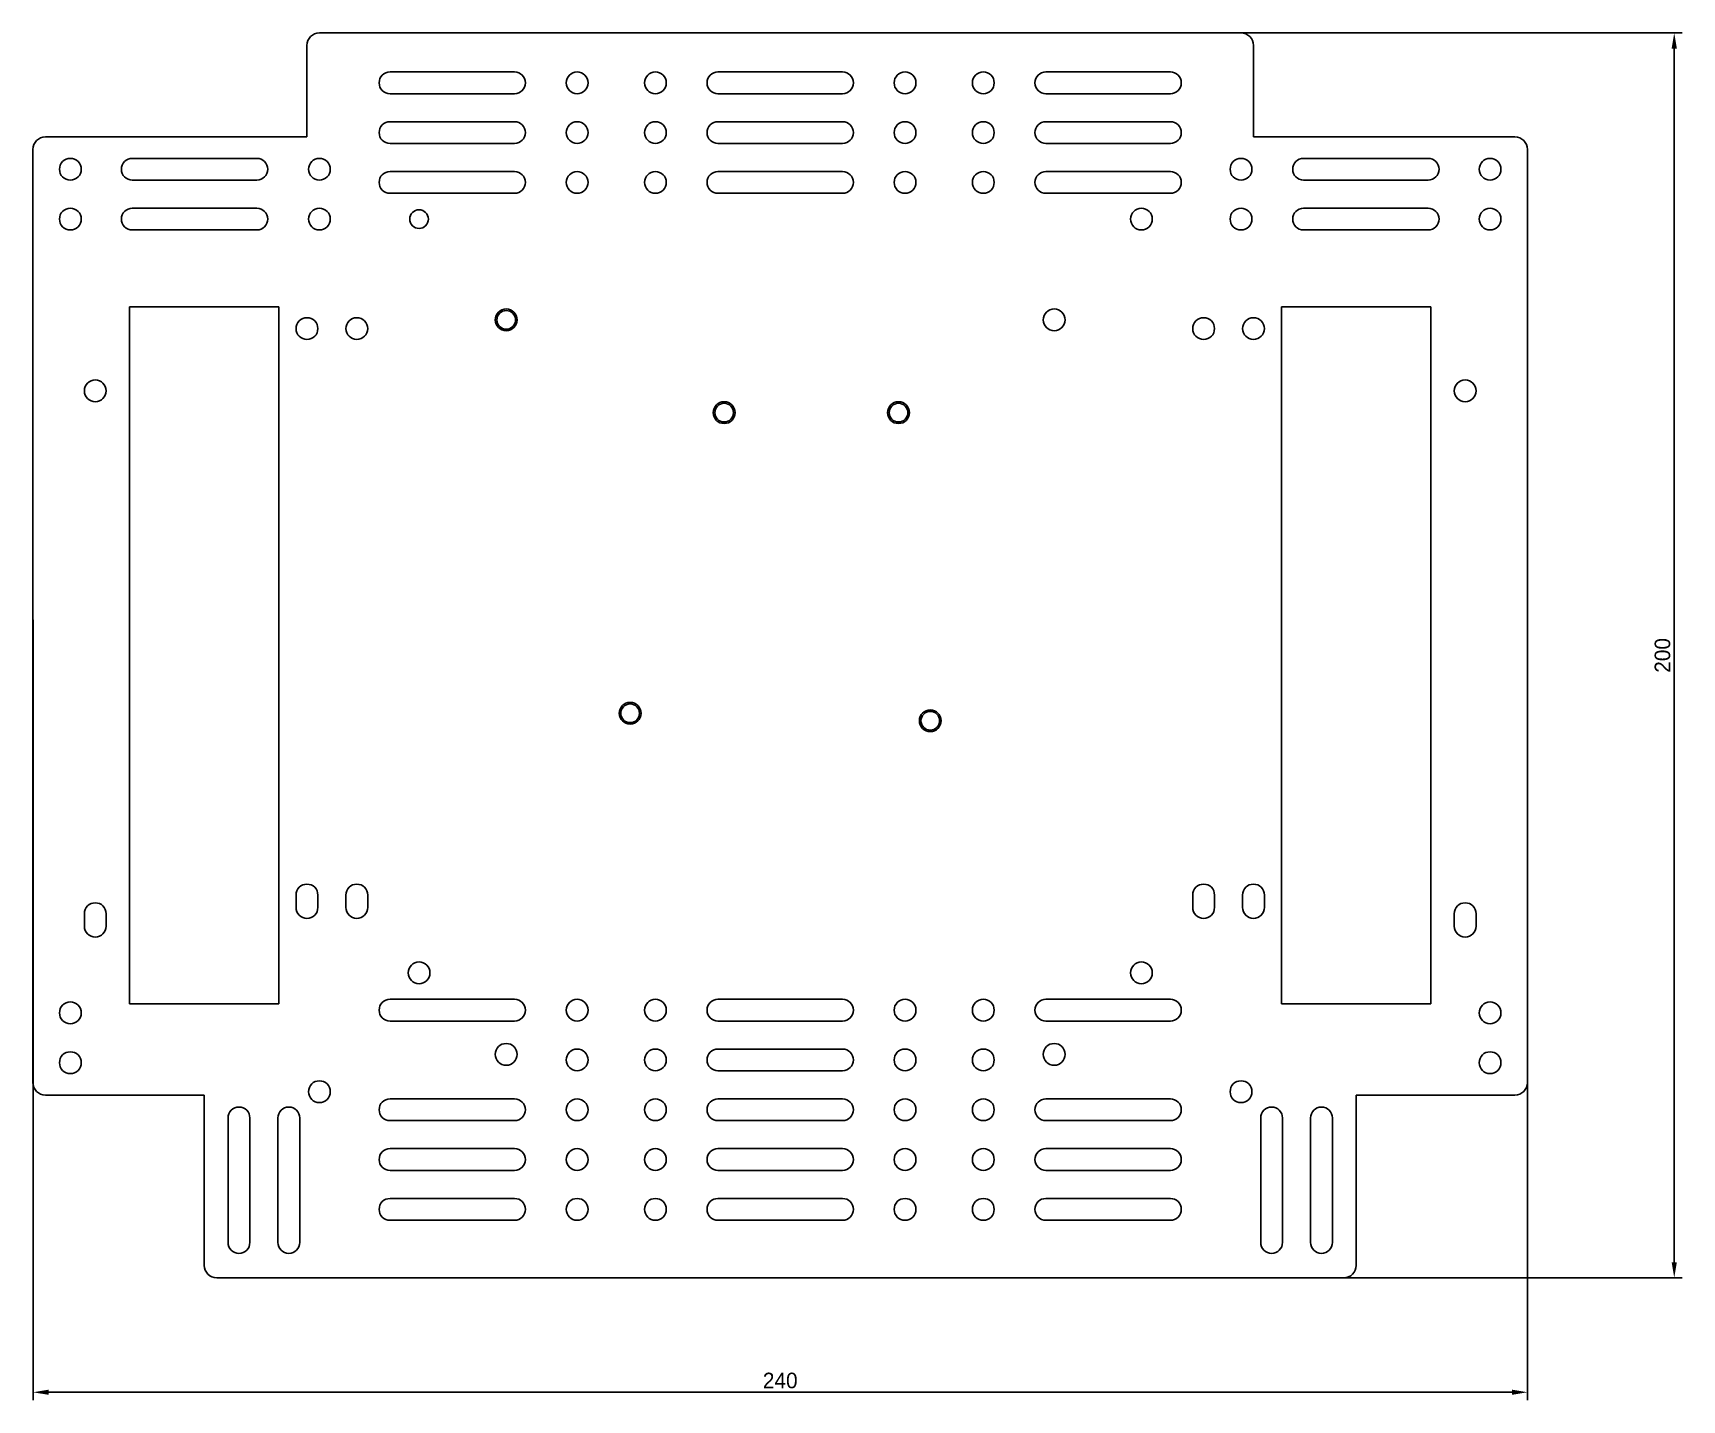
# Model space of a CAD drawing. Extents: x 11 to 276, y 19 to 238.
import ezdxf

# ---------------------------------------------------------------- set-up
doc = ezdxf.new("R2010")
doc.units = 0
doc.header["$MEASUREMENT"] = 0
doc.layers.get('0').update_dxf_attribs({"linetype": 'CONTINUOUS'})
doc.layers.get('DEFPOINTS').update_dxf_attribs({"linetype": 'CONTINUOUS'})
doc.dimstyles.new('ISO-25', dxfattribs={"dimtxt": 2.5, "dimasz": 2.5, "dimexe": 1.25, "dimexo": 0.625, "dimtad": 1, "dimdec": 4, "dimdsep": 46, "dimtxsty": 'Standard', "dimcen": 2.5, "dimadec": 0, "dimazin": 0, "dimtfac": 1, "dimtdec": 4, "dimtmove": 2, "dimatfit": 3, "dimfxl": 0, "dimtolj": 1, "dimarcsym": 0})

# ---------------------------------------------------------------- blocks, each defined once
blk = doc.blocks.new('*D20')
at = {"color": 0, "lineweight": -2, "transparency": 16777216}
for p, q in [((11.19, 144.05), (11.19, 18.7)), ((251.19, 144.05), (251.19, 18.7)), ((13.69, 19.95), (248.69, 19.95))]:
    blk.add_line(p, q, dxfattribs=at)
at = {"color": 0, "transparency": 16777216}
for points in [[(13.69, 20.37), (13.69, 19.54), (11.19, 19.95)], [(248.69, 20.37), (248.69, 19.54), (251.19, 19.95)]]:
    blk.add_solid(points, dxfattribs=at)
at = {"layer": 'DEFPOINTS', "color": 0, "transparency": 16777216}
for p in [(11.19, 144.67), (251.19, 144.67), (251.19, 19.95)]:
    blk.add_point(p, dxfattribs=at)
at = {"color": 0, "transparency": 16777216, "insert": (131.19, 21.83), "char_height": 2.5, "attachment_point": 5}
blk.add_mtext('\\A1;240', dxfattribs=at)
blk = doc.blocks.new('*D21')
at = {"color": 0, "lineweight": -2, "transparency": 16777216}
for p, q in [((131.81, 238.34), (276.01, 238.34)), ((274.76, 235.84), (274.76, 40.84)), ((131.81, 38.34), (276.01, 38.34))]:
    blk.add_line(p, q, dxfattribs=at)
at = {"color": 0, "transparency": 16777216}
for points in [[(274.34, 235.84), (275.18, 235.84), (274.76, 238.34)], [(274.34, 40.84), (275.18, 40.84), (274.76, 38.34)]]:
    blk.add_solid(points, dxfattribs=at)
at = {"layer": 'DEFPOINTS', "color": 0, "transparency": 16777216}
for p in [(131.19, 238.34), (131.19, 38.34), (274.76, 38.34)]:
    blk.add_point(p, dxfattribs=at)
at = {"color": 0, "transparency": 16777216, "insert": (272.88, 138.34), "char_height": 2.5, "attachment_point": 5, "rotation": 90}
blk.add_mtext('\\A1;200', dxfattribs=at)

msp = doc.modelspace()

# ---------------------------------------------------------------- linework, layer by layer
for p, q in [((57.18671, 238.34108), (205.18671, 238.34108)), ((55.18671, 221.64251), (55.18671, 236.34108)), ((207.18671, 236.34108), (207.18671, 221.64251)), ((68.52586, 232.0806), (88.52586, 232.0806)), ((121.18671, 232.0806), (141.18671, 232.0806)), ((173.84756, 232.0806), (193.84756, 232.0806)), ((88.52586, 228.5806), (68.52586, 228.5806)), ((141.18671, 228.5806), (121.18671, 228.5806)), ((193.84756, 228.5806), (173.84756, 228.5806)), ((68.52586, 224.0806), (88.52586, 224.0806)), ((121.18671, 224.0806), (141.18671, 224.0806)), ((173.84756, 224.0806), (193.84756, 224.0806)), ((13.18671, 221.64251), (55.18671, 221.64251)), ((88.52586, 220.5806), (68.52586, 220.5806)), ((141.18671, 220.5806), (121.18671, 220.5806)), ((193.84756, 220.5806), (173.84756, 220.5806)), ((207.18671, 221.64251), (249.18671, 221.64251)), ((11.18671, 69.70372), (11.18671, 219.64251)), ((47.14128, 218.18921), (27.14128, 218.18921)), ((215.23215, 218.18921), (235.23215, 218.18921)), ((251.18671, 219.64251), (251.18671, 69.70372)), ((27.14128, 214.68921), (47.14128, 214.68921)), ((68.52586, 216.0806), (88.52586, 216.0806)), ((121.18671, 216.0806), (141.18671, 216.0806)), ((173.84756, 216.0806), (193.84756, 216.0806)), ((235.23215, 214.68921), (215.23215, 214.68921)), ((88.52586, 212.5806), (68.52586, 212.5806)), ((141.18671, 212.5806), (121.18671, 212.5806)), ((193.84756, 212.5806), (173.84756, 212.5806)), ((47.14128, 210.18921), (27.14128, 210.18921)), ((215.23215, 210.18921), (235.23215, 210.18921)), ((27.14128, 206.68921), (47.14128, 206.68921)), ((235.23215, 206.68921), (215.23215, 206.68921)), ((26.68671, 82.34108), (26.68671, 194.34108)), ((26.68671, 194.34108), (50.68671, 194.34108)), ((50.68671, 194.34108), (50.68671, 82.34108)), ((211.68671, 194.34108), (211.68671, 82.34108)), ((235.68671, 194.34108), (211.68671, 194.34108)), ((211.68671, 194.34108), (211.68671, 82.34108)), ((235.68671, 194.34108), (211.68671, 194.34108)), ((235.68671, 82.34108), (235.68671, 194.34108)), ((235.68671, 82.34108), (235.68671, 194.34108)), ((53.43671, 99.84108), (53.43671, 97.84108)), ((56.93671, 99.84108), (56.93671, 97.84108)), ((61.43671, 99.84108), (61.43671, 97.84108)), ((64.93671, 99.84108), (64.93671, 97.84108)), ((197.43671, 99.84108), (197.43671, 97.84108)), ((200.93671, 99.84108), (200.93671, 97.84108)), ((205.43671, 99.84108), (205.43671, 97.84108)), ((208.93671, 99.84108), (208.93671, 97.84108)), ((19.43671, 96.84108), (19.43671, 94.84108)), ((22.93671, 96.84108), (22.93671, 94.84108)), ((239.43671, 96.84108), (239.43671, 94.84108)), ((242.93671, 96.84108), (242.93671, 94.84108)), ((50.68671, 82.34108), (26.68671, 82.34108)), ((68.52586, 83.09108), (88.52586, 83.09108)), ((121.18671, 83.09108), (141.18671, 83.09108)), ((173.84756, 83.09108), (193.84756, 83.09108)), ((211.68671, 82.34108), (235.68671, 82.34108)), ((211.68671, 82.34108), (235.68671, 82.34108)), ((88.52586, 79.59108), (68.52586, 79.59108)), ((141.18671, 79.59108), (121.18671, 79.59108)), ((193.84756, 79.59108), (173.84756, 79.59108)), ((121.18671, 75.09108), (141.18671, 75.09108)), ((141.18671, 71.59108), (121.18671, 71.59108)), ((38.68671, 67.70372), (13.18671, 67.70372)), ((38.68671, 67.70372), (38.68671, 40.34108)), ((68.52586, 67.09108), (88.52586, 67.09108)), ((121.18671, 67.09108), (141.18671, 67.09108)), ((173.84756, 67.09108), (193.84756, 67.09108)), ((249.18671, 67.70372), (223.68671, 67.70372)), ((223.68671, 67.70372), (223.68671, 40.34108)), ((42.52026, 64.0224), (42.52026, 44.0224)), ((46.02026, 44.0224), (46.02026, 64.0224)), ((50.52026, 64.0224), (50.52026, 44.0224)), ((54.02026, 44.0224), (54.02026, 64.0224)), ((88.52586, 63.59108), (68.52586, 63.59108)), ((141.18671, 63.59108), (121.18671, 63.59108)), ((193.84756, 63.59108), (173.84756, 63.59108)), ((208.35317, 44.0224), (208.35317, 64.0224)), ((211.85317, 64.0224), (211.85317, 44.0224)), ((216.35317, 44.0224), (216.35317, 64.0224)), ((219.85317, 64.0224), (219.85317, 44.0224)), ((68.52586, 59.09108), (88.52586, 59.09108)), ((121.18671, 59.09108), (141.18671, 59.09108)), ((173.84756, 59.09108), (193.84756, 59.09108)), ((88.52586, 55.59108), (68.52586, 55.59108)), ((141.18671, 55.59108), (121.18671, 55.59108)), ((193.84756, 55.59108), (173.84756, 55.59108)), ((68.52586, 51.09108), (88.52586, 51.09108)), ((121.18671, 51.09108), (141.18671, 51.09108)), ((173.84756, 51.09108), (193.84756, 51.09108)), ((88.52586, 47.59108), (68.52586, 47.59108)), ((141.18671, 47.59108), (121.18671, 47.59108)), ((193.84756, 47.59108), (173.84756, 47.59108)), ((221.68671, 38.34108), (40.68671, 38.34108))]:
    msp.add_line(p, q)
for centre, radius in [((98.57129, 230.3306), 1.75), ((111.14128, 230.3306), 1.75), ((151.23215, 230.3306), 1.75), ((163.80213, 230.3306), 1.75), ((98.57129, 222.3306), 1.75), ((111.14128, 222.3306), 1.75), ((151.23215, 222.3306), 1.75), ((163.80213, 222.3306), 1.75), ((17.18671, 216.43921), 1.75), ((57.18671, 216.43921), 1.75), ((205.18671, 216.43921), 1.75), ((245.18671, 216.43921), 1.75), ((98.57129, 214.3306), 1.75), ((111.14128, 214.3306), 1.75), ((151.23215, 214.3306), 1.75), ((163.80213, 214.3306), 1.75), ((17.18671, 208.43921), 1.75), ((57.18671, 208.43921), 1.75), ((73.18671, 208.43921), 1.5), ((189.18671, 208.43921), 1.75), ((205.18671, 208.43921), 1.75), ((245.18671, 208.43921), 1.75), ((87.18671, 192.24295), 1.75), ((87.18671, 192.24295), 1.5), ((175.18671, 192.24295), 1.75), ((55.18671, 190.84108), 1.75), ((63.18671, 190.84108), 1.75), ((199.18671, 190.84108), 1.75), ((207.18671, 190.84108), 1.75), ((21.18671, 180.84108), 1.75), ((241.18671, 180.84108), 1.75), ((122.18671, 177.34108), 1.75), ((122.18671, 177.34108), 1.5), ((150.18671, 177.34108), 1.75), ((150.18671, 177.34108), 1.5), ((107.08671, 129.04108), 1.75), ((107.08671, 129.04108), 1.5), ((155.28671, 127.84108), 1.75), ((155.28671, 127.84108), 1.5), ((73.18671, 87.34108), 1.75), ((189.18671, 87.34108), 1.75), ((17.18671, 80.90372), 1.75), ((17.18671, 80.90372), 1.75), ((98.57129, 81.34108), 1.75), ((111.14128, 81.34108), 1.75), ((151.23215, 81.34108), 1.75), ((163.80213, 81.34108), 1.75), ((245.18671, 80.90372), 1.75), ((245.18671, 80.90372), 1.75), ((17.18671, 72.90372), 1.75), ((87.18671, 74.24295), 1.75), ((98.57129, 73.34108), 1.75), ((111.14128, 73.34108), 1.75), ((151.23215, 73.34108), 1.75), ((163.80213, 73.34108), 1.75), ((175.18671, 74.24295), 1.75), ((245.18671, 72.90372), 1.75), ((57.18671, 68.24295), 1.75), ((205.18671, 68.24295), 1.75), ((98.57129, 65.34108), 1.75), ((111.14128, 65.34108), 1.75), ((151.23215, 65.34108), 1.75), ((163.80213, 65.34108), 1.75), ((98.57129, 57.34108), 1.75), ((111.14128, 57.34108), 1.75), ((151.23215, 57.34108), 1.75), ((163.80213, 57.34108), 1.75), ((98.57129, 49.34108), 1.75), ((111.14128, 49.34108), 1.75), ((151.23215, 49.34108), 1.75), ((163.80213, 49.34108), 1.75)]:
    msp.add_circle(centre, radius)
for centre, radius, start, end in [((57.18671, 236.34108), 2, 90, 180), ((205.18671, 236.34108), 2, 0, 90), ((68.52586, 230.3306), 1.75, 90, 270), ((88.52586, 230.3306), 1.75, 270, 90), ((121.18671, 230.3306), 1.75, 90, 270), ((141.18671, 230.3306), 1.75, 270, 90), ((173.84756, 230.3306), 1.75, 90, 270), ((193.84756, 230.3306), 1.75, 270, 90), ((68.52586, 222.3306), 1.75, 90, 270), ((88.52586, 222.3306), 1.75, 270, 90), ((121.18671, 222.3306), 1.75, 90, 270), ((141.18671, 222.3306), 1.75, 270, 90), ((173.84756, 222.3306), 1.75, 90, 270), ((193.84756, 222.3306), 1.75, 270, 90), ((13.18671, 219.64251), 2, 90, 180), ((249.18671, 219.64251), 2, 0, 90), ((27.14128, 216.43921), 1.75, 90, 270), ((47.14128, 216.43921), 1.75, 270, 90), ((215.23215, 216.43921), 1.75, 90, 270), ((235.23215, 216.43921), 1.75, 270, 90), ((68.52586, 214.3306), 1.75, 90, 270), ((88.52586, 214.3306), 1.75, 270, 90), ((121.18671, 214.3306), 1.75, 90, 270), ((141.18671, 214.3306), 1.75, 270, 90), ((173.84756, 214.3306), 1.75, 90, 270), ((193.84756, 214.3306), 1.75, 270, 90), ((27.14128, 208.43921), 1.75, 90, 270), ((47.14128, 208.43921), 1.75, 270, 90), ((215.23215, 208.43921), 1.75, 90, 270), ((235.23215, 208.43921), 1.75, 270, 90), ((55.18671, 99.84108), 1.75, 0, 180), ((63.18671, 99.84108), 1.75, 0, 180), ((199.18671, 99.84108), 1.75, 0, 180), ((207.18671, 99.84108), 1.75, 0, 180), ((21.18671, 96.84108), 1.75, 0, 180), ((241.18671, 96.84108), 1.75, 0, 180), ((55.18671, 97.84108), 1.75, 180, 0), ((63.18671, 97.84108), 1.75, 180, 0), ((199.18671, 97.84108), 1.75, 180, 0), ((207.18671, 97.84108), 1.75, 180, 0), ((21.18671, 94.84108), 1.75, 180, 0), ((241.18671, 94.84108), 1.75, 180, 0), ((68.52586, 81.34108), 1.75, 90, 270), ((88.52586, 81.34108), 1.75, 270, 90), ((121.18671, 81.34108), 1.75, 90, 270), ((141.18671, 81.34108), 1.75, 270, 90), ((173.84756, 81.34108), 1.75, 90, 270), ((193.84756, 81.34108), 1.75, 270, 90), ((121.18671, 73.34108), 1.75, 90, 270), ((141.18671, 73.34108), 1.75, 270, 90), ((13.18671, 69.70372), 2, 180, 270), ((249.18671, 69.70372), 2, 270, 0), ((68.52586, 65.34108), 1.75, 90, 270), ((88.52586, 65.34108), 1.75, 270, 90), ((121.18671, 65.34108), 1.75, 90, 270), ((141.18671, 65.34108), 1.75, 270, 90), ((173.84756, 65.34108), 1.75, 90, 270), ((193.84756, 65.34108), 1.75, 270, 90), ((44.27026, 64.0224), 1.75, 0, 180), ((52.27026, 64.0224), 1.75, 0, 180), ((210.10317, 64.0224), 1.75, 0, 180), ((218.10317, 64.0224), 1.75, 0, 180), ((68.52586, 57.34108), 1.75, 90, 270), ((88.52586, 57.34108), 1.75, 270, 90), ((121.18671, 57.34108), 1.75, 90, 270), ((141.18671, 57.34108), 1.75, 270, 90), ((173.84756, 57.34108), 1.75, 90, 270), ((193.84756, 57.34108), 1.75, 270, 90), ((68.52586, 49.34108), 1.75, 90, 270), ((88.52586, 49.34108), 1.75, 270, 90), ((121.18671, 49.34108), 1.75, 90, 270), ((141.18671, 49.34108), 1.75, 270, 90), ((173.84756, 49.34108), 1.75, 90, 270), ((193.84756, 49.34108), 1.75, 270, 90), ((44.27026, 44.0224), 1.75, 180, 0), ((52.27026, 44.0224), 1.75, 180, 0), ((210.10317, 44.0224), 1.75, 180, 0), ((218.10317, 44.0224), 1.75, 180, 0), ((40.68671, 40.34108), 2, 180, 270), ((221.68671, 40.34108), 2, 270, 0)]:
    msp.add_arc(centre, radius, start, end)

# ---------------------------------------------------------------- dimensions: what is measured, and where the dimension line sits
dim = msp.add_linear_dim(base=(274.75894, 38.34108), p1=(131.18671, 238.34108), p2=(131.18671, 38.34108), angle=90, dimstyle='ISO-25', override={"dimtmove": 0, "dimtzin": 0})
dim.commit()
dim.dimension.update_dxf_attribs({"geometry": '*D21', "text_midpoint": (272.88394, 138.34108)})
dim = msp.add_linear_dim(base=(251.18671, 19.95343), p1=(11.18671, 144.67311), p2=(251.18671, 144.67311), dimstyle='ISO-25', override={"dimtmove": 0, "dimtzin": 0})
dim.commit()
dim.dimension.update_dxf_attribs({"geometry": '*D20', "text_midpoint": (131.18671, 21.82843)})

doc.saveas('drawing.dxf')
